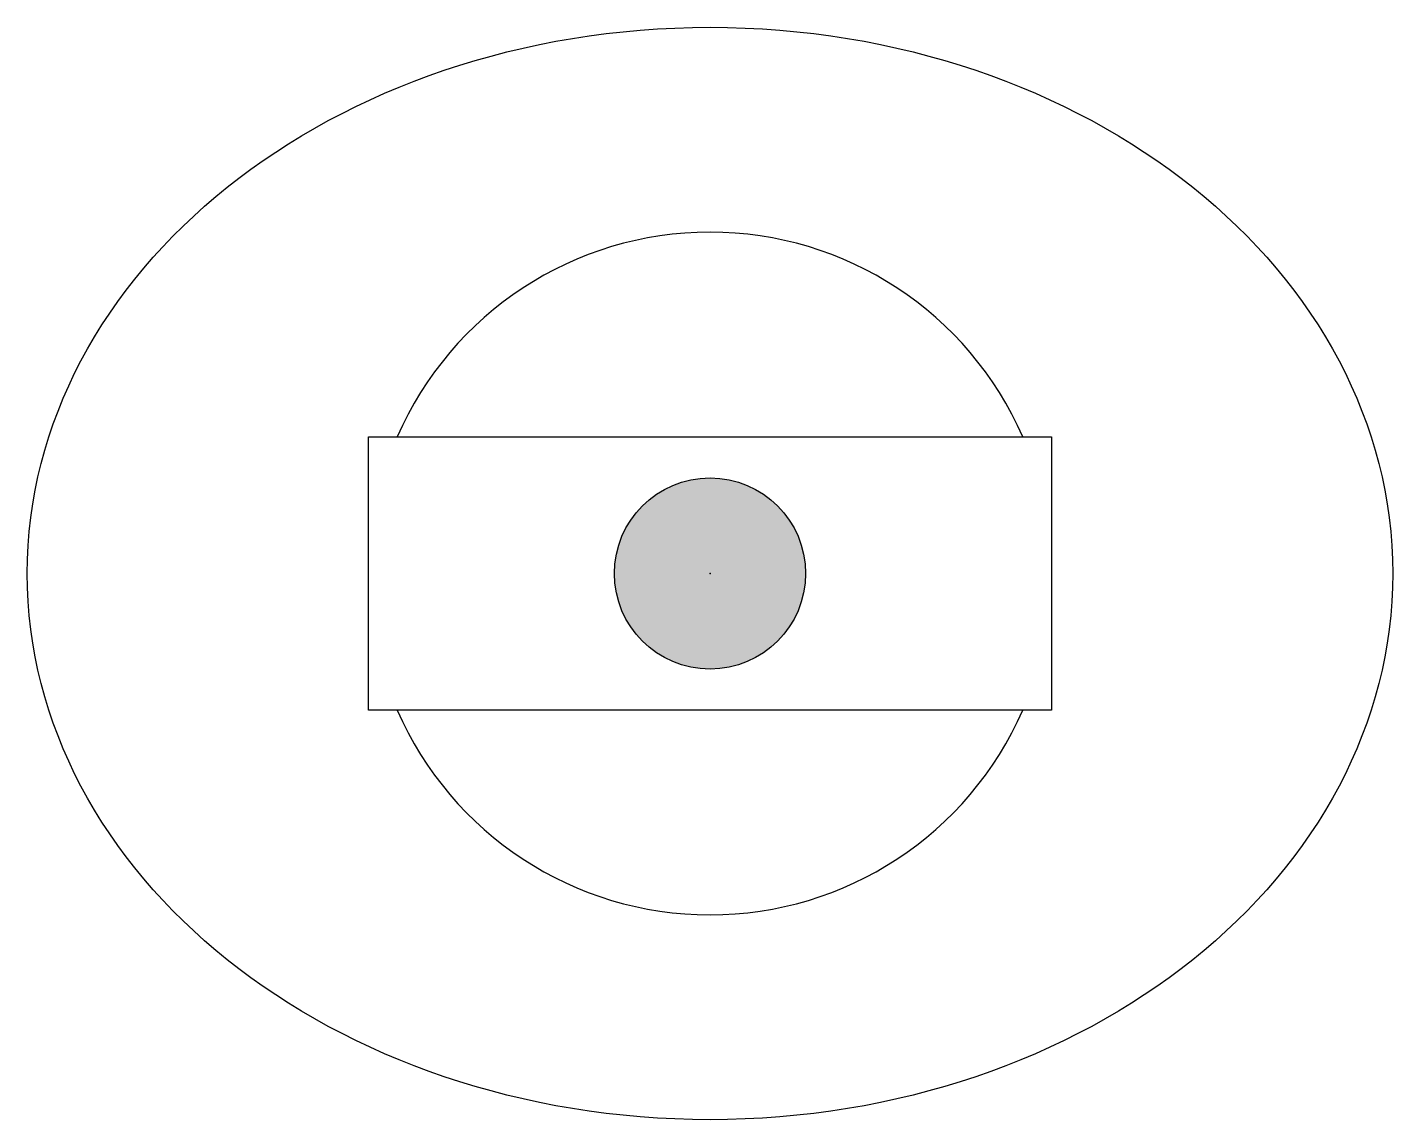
# Model space of a CAD drawing. Header units: millimetres. Extents: x 0 to 1858, y 0 to 879.
# Drawn here: x -0.5 to 0.5, y -0.4 to 0.4 of the extents above; entities outside this region: 1.
import ezdxf

# ---------------------------------------------------------------- set-up
doc = ezdxf.new("R2010")
doc.units = ezdxf.units.MM

msp = doc.modelspace()

# ---------------------------------------------------------------- hatches: boundary and pattern name
h = msp.add_hatch()
h.set_pattern_fill('ANGLE', color=256)
h.set_pattern_definition([(0, (-4.144, 0.972), (0, 6.985), [5.08, -1.905]), (90, (-4.144, 0.972), (-6.985, 4e-16), [5.08, -1.905])])
h.paths.add_polyline_path([(0.07, 0, 1), (-0.07, 0, 1)])
h = msp.add_hatch(color=256)
h.dxf.hatch_style = 1
h.paths.add_polyline_path([(-0.07, 0, 1), (0.07, 0, 1)])

# ---------------------------------------------------------------- linework, layer by layer
msp.add_line((1858.2796, 878.8397), (1858.2796, 878.8397))
msp.add_lwpolyline([(0.25, -0.1), (-0.25, -0.1), (-0.25, 0.1), (0.25, 0.1)], close=True)
msp.add_circle((0, 0), 0.07)
for start, end in [(23.5782, 156.4218), (203.5782, 336.4218)]:
    msp.add_arc((0, 0), 0.25, start, end)
msp.add_ellipse((0, 0), major_axis=(-0.5, 0), ratio=0.8)
msp.add_point((0, 0))

doc.saveas('drawing.dxf')
